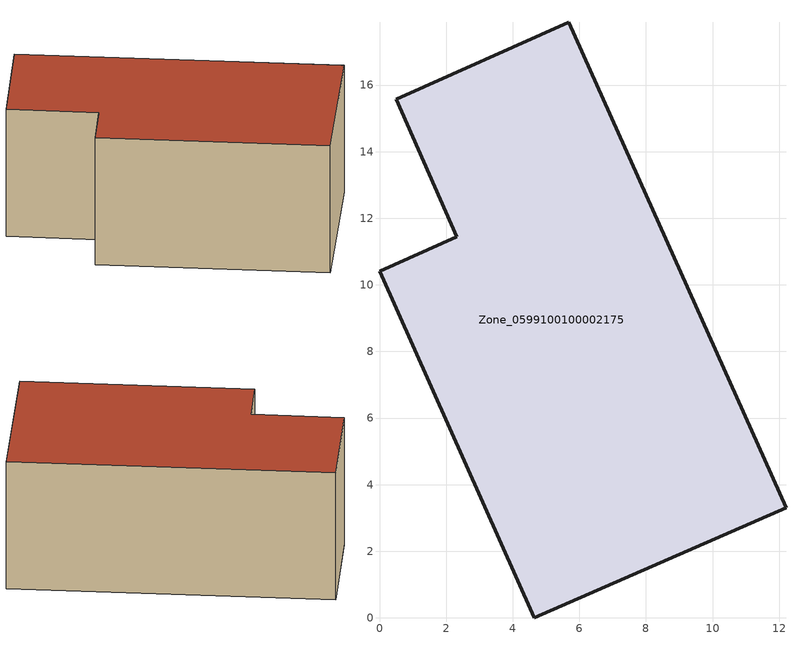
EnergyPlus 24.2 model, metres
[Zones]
Zone_0599100100002175
 floor ground (C_G): 0.51,15.57 5.68,17.89 12.21,3.31 4.65,0 0,10.41 2.32,11.45 z0
 wall outside (C_F): 4.65,0 12.21,3.31 5.68,17.89 0.51,15.57 2.32,11.45 0,10.41 4.65,0 z0:6.96
 roof outside (C_R): 5.68,17.89 0.51,15.57 2.32,11.45 0,10.41 4.65,0 12.21,3.31 z6.96
[BUILDING]
Pand.0599100100002175: North Axis=0; Terrain=City; Loads Convergence Tolerance Value=0.04; Temperature Convergence Tolerance Value=0.4; Solar Distribution=FullExterior; Maximum Number of Warmup Days=25; Minimum Number of Warmup Days=1
[Site:Location]
Rotterdam.The.Hague.AP_ZH_NLD Design_Conditions: Latitude=51.96; Longitude=4.45; Time Zone=1; Elevation=-4.5
[SITE:GROUNDTEMPERATURE:BUILDINGSURFACE]
18, 18, 18, 18, 18, 18, 18, 18, 18, 18, 18, 18
[MATERIAL] Thermal Absorptance=0.9; Solar Absorptance=0.7; Visible Absorptance=0.7
Name | Roughness | Thickness | Conductivity | Density | Specific Heat
G.TC.2006-2014 | MediumSmooth | 0.15 | 0.06 | 540 | 1210
F.TC.2006-2014 | Rough | 0.3 | 0.12 | 1920 | 840
R.TC.2006-2014 | MediumRough | 0.2 | 0.08 | 1500 | 1000
[CONSTRUCTION]
C_G: G.TC.2006-2014
C_F: F.TC.2006-2014
C_R: R.TC.2006-2014
[ZONE]
Zone_0599100100002175: Type=1; Multiplier=1; Ceiling Height=Autocalculate; Volume=Autocalculate; Floor Area=autocalculate; Part of Total Floor Area=Yes
[ZONEINFILTRATION:DESIGNFLOWRATE]
Infil_Zone_0599100100002175: Zone or ZoneList or Space or SpaceList=Zone_0599100100002175; Schedule=AlwaysOn; Design Flow Rate Calculation Method=Flow/Area; Flow Rate per Floor Area=0.0015; Constant Term Coefficient=1; Temperature Term Coefficient=0; Velocity Term Coefficient=0; Velocity Squared Term Coefficient=0
[HVACTEMPLATE:ZONE:IDEALLOADSAIRSYSTEM]
Zone_0599100100002175: Maximum Heating Supply Air Temperature=50; Minimum Cooling Supply Air Temperature=13; Maximum Heating Supply Air Humidity Ratio=0.0156; Minimum Cooling Supply Air Humidity Ratio=0.0077; Heating Limit=NoLimit; Cooling Limit=NoLimit; Dehumidification Control Type=ConstantSensibleHeatRatio; Cooling Sensible Heat Ratio=0.7; Dehumidification Setpoint=60; Humidification Control Type=None; Humidification Setpoint=30; Outdoor Air Method=None; Outdoor Air Flow Rate per Person=0.00944; Outdoor Air Flow Rate per Zone Floor Area=0; Outdoor Air Flow Rate per Zone=0; Demand Controlled Ventilation Type=None; Outdoor Air Economizer Type=NoEconomizer; Heat Recovery Type=None; Sensible Heat Recovery Effectiveness=0.7; Latent Heat Recovery Effectiveness=0.65
[ZONECONTROL:THERMOSTAT]
ThermostatControl_Zone_0599100100002175: Zone or ZoneList=Zone_0599100100002175; Control Type Schedule=DualSetpointControlType; Control 1=Thermostat_Zone_0599100100002175; Temperature Difference Between Cutout And Setpoint=0
[THERMOSTATSETPOINT:DUALSETPOINT]
Thermostat_Zone_0599100100002175: Heating Setpoint Temperature Schedule=HeatingSetpoint_Zone_0599100100002175; Cooling Setpoint Temperature Schedule=CoolingSetpoint_Zone_0599100100002175
[SCHEDULE:COMPACT]
HeatingSetpoint_Zone_0599100100002175: Through: 12/31, For: AllDays, Until: 24:00, 21
CoolingSetpoint_Zone_0599100100002175: Through: 12/31, For: AllDays, Until: 24:00, 24
DualSetpointControlType: Through: 12/31, For: AllDays, Until: 24:00, 4
AlwaysOn: Through: 12/31, For: AllDays, Until: 24:00, 1
